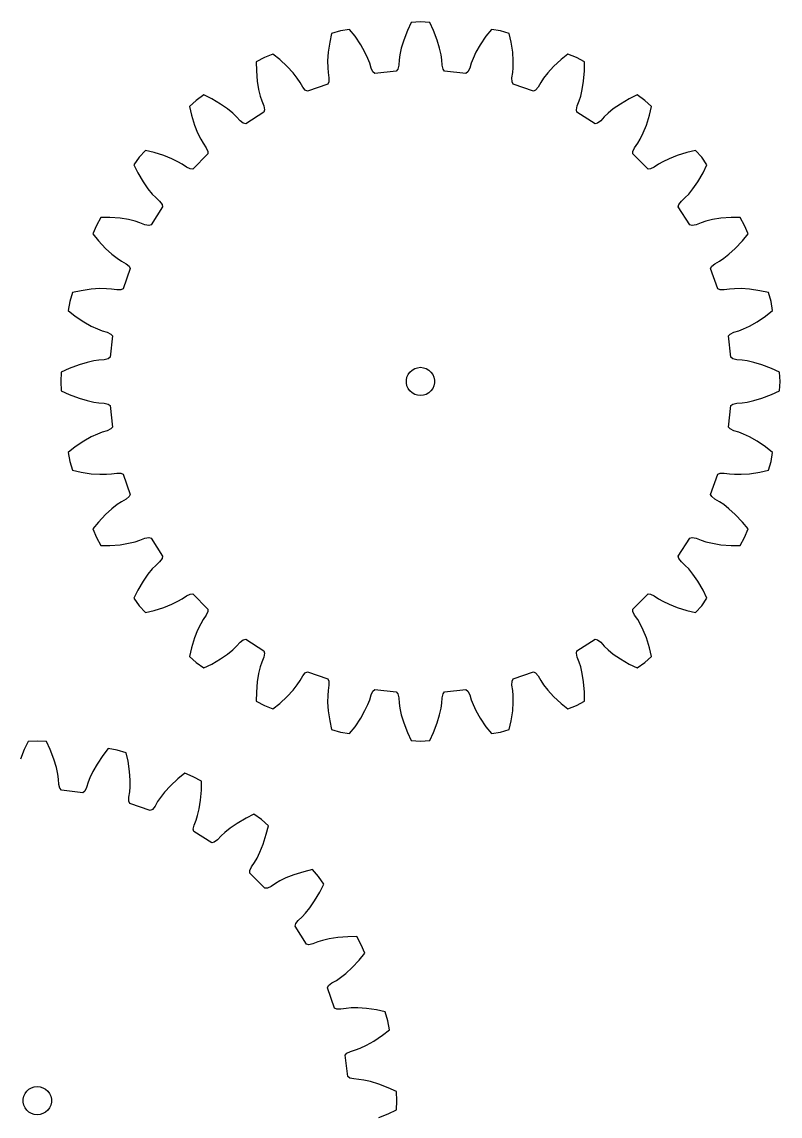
# Model space of a CAD drawing. Extents: x 0 to 158, y 0 to 229.
# Drawn here: x 77.3 to 157.8, y 113 to 229.2 of the extents above; entities that cross this region are included whole.
import ezdxf

# ---------------------------------------------------------------- set-up
doc = ezdxf.new("R2010")
doc.units = 0

msp = doc.modelspace()

# ---------------------------------------------------------------- linework, layer by layer
for p, q in [((118.62, 229.13), (118.21, 228.28)), ((119.59, 229.18), (118.62, 229.13)), ((120.57, 229.13), (119.59, 229.18)), ((120.97, 228.28), (120.57, 229.13)), ((110.15, 227.95), (109.95, 227.03)), ((111.09, 228.23), (110.15, 227.95)), ((112.06, 228.39), (111.09, 228.23)), ((112.64, 227.65), (112.06, 228.39)), ((118.21, 228.28), (117.82, 227.25)), ((121.36, 227.25), (120.97, 228.28)), ((127.13, 228.39), (126.54, 227.65)), ((128.09, 228.23), (127.13, 228.39)), ((129.03, 227.95), (128.09, 228.23)), ((129.23, 227.03), (129.03, 227.95)), ((109.95, 227.03), (109.79, 225.95)), ((113.25, 226.74), (112.64, 227.65)), ((113.7, 225.95), (113.25, 226.74)), ((117.82, 227.25), (117.56, 226.38)), ((121.63, 226.38), (121.36, 227.25)), ((125.93, 226.74), (125.48, 225.95)), ((126.54, 227.65), (125.93, 226.74)), ((129.39, 225.95), (129.23, 227.03)), ((103.92, 225.77), (103.02, 225.4)), ((104.65, 225.18), (103.92, 225.77)), ((109.79, 225.95), (109.73, 225.04)), ((114.01, 225.3), (113.7, 225.95)), ((117.4, 225.68), (117.33, 225.15)), ((117.56, 226.38), (117.4, 225.68)), ((121.78, 225.68), (121.63, 226.38)), ((121.86, 225.15), (121.78, 225.68)), ((125.48, 225.95), (125.18, 225.3)), ((129.45, 225.04), (129.39, 225.95)), ((135.26, 225.77), (134.53, 225.18)), ((136.16, 225.4), (135.26, 225.77)), ((103.02, 225.4), (102.16, 224.93)), ((102.16, 224.93), (102.17, 223.98)), ((105.45, 224.43), (104.65, 225.18)), ((106.07, 223.76), (105.45, 224.43)), ((109.73, 225.04), (109.74, 224.32)), ((109.74, 224.32), (109.78, 223.79)), ((114.2, 224.8), (114.01, 225.3)), ((114.36, 224.26), (114.2, 224.8)), ((117.29, 224.59), (117.19, 224.17)), ((117.33, 225.15), (117.29, 224.59)), ((121.9, 224.59), (121.86, 225.15)), ((122, 224.17), (121.9, 224.59)), ((124.99, 224.8), (124.82, 224.26)), ((125.18, 225.3), (124.99, 224.8)), ((129.4, 223.79), (129.45, 224.32)), ((129.45, 224.32), (129.45, 225.04)), ((133.73, 224.43), (133.12, 223.76)), ((134.53, 225.18), (133.73, 224.43)), ((137.02, 224.93), (136.16, 225.4)), ((137.01, 223.98), (137.02, 224.93)), ((102.17, 223.98), (102.26, 222.89)), ((106.51, 223.19), (106.07, 223.76)), ((106.81, 222.75), (106.51, 223.19)), ((109.78, 223.79), (109.87, 223.23)), ((109.87, 223.23), (109.86, 222.8)), ((114.55, 223.87), (114.36, 224.26)), ((114.76, 223.7), (114.55, 223.87)), ((117.02, 223.96), (114.76, 223.7)), ((117.19, 224.17), (117.02, 223.96)), ((122.16, 223.96), (122, 224.17)), ((124.42, 223.7), (122.16, 223.96)), ((124.63, 223.87), (124.42, 223.7)), ((124.82, 224.26), (124.63, 223.87)), ((129.31, 223.23), (129.4, 223.79)), ((129.32, 222.8), (129.31, 223.23)), ((132.67, 223.19), (132.37, 222.75)), ((133.12, 223.76), (132.67, 223.19)), ((136.92, 222.89), (137.01, 223.98)), ((102.26, 222.89), (102.4, 221.99)), ((107.09, 222.26), (106.81, 222.75)), ((107.36, 221.93), (107.09, 222.26)), ((109.75, 222.56), (107.6, 221.81)), ((109.86, 222.8), (109.75, 222.56)), ((129.43, 222.56), (129.32, 222.8)), ((131.58, 221.81), (129.43, 222.56)), ((132.1, 222.26), (131.82, 221.93)), ((132.37, 222.75), (132.1, 222.26)), ((136.78, 221.99), (136.92, 222.89)), ((95.78, 220.85), (95.05, 220.2)), ((96.57, 221.42), (95.78, 220.85)), ((97.42, 221), (96.57, 221.42)), ((98.37, 220.44), (97.42, 221)), ((102.4, 221.99), (102.57, 221.29)), ((102.57, 221.29), (102.73, 220.79)), ((107.6, 221.81), (107.36, 221.93)), ((131.82, 221.93), (131.58, 221.81)), ((136.46, 220.79), (136.62, 221.29)), ((136.62, 221.29), (136.78, 221.99)), ((141.76, 221), (140.82, 220.44)), ((142.61, 221.42), (141.76, 221)), ((143.41, 220.85), (142.61, 221.42)), ((144.14, 220.2), (143.41, 220.85)), ((95.05, 220.2), (95.26, 219.28)), ((99.11, 219.93), (98.37, 220.44)), ((99.67, 219.47), (99.11, 219.93)), ((102.73, 220.79), (102.94, 220.26)), ((102.94, 220.26), (103.02, 219.84)), ((103.02, 219.84), (102.97, 219.58)), ((136.16, 219.84), (136.25, 220.26)), ((136.21, 219.58), (136.16, 219.84)), ((136.25, 220.26), (136.46, 220.79)), ((140.07, 219.93), (139.51, 219.47)), ((140.82, 220.44), (140.07, 219.93)), ((143.92, 219.28), (144.14, 220.2)), ((95.26, 219.28), (95.59, 218.23)), ((100.06, 219.11), (99.67, 219.47)), ((100.44, 218.69), (100.06, 219.11)), ((100.78, 218.43), (100.44, 218.69)), ((102.97, 219.58), (101.04, 218.37)), ((138.14, 218.37), (136.21, 219.58)), ((138.74, 218.69), (138.4, 218.43)), ((139.12, 219.11), (138.74, 218.69)), ((139.51, 219.47), (139.12, 219.11)), ((143.59, 218.23), (143.92, 219.28)), ((95.59, 218.23), (95.93, 217.39)), ((95.93, 217.39), (96.25, 216.74)), ((101.04, 218.37), (100.78, 218.43)), ((138.4, 218.43), (138.14, 218.37)), ((142.93, 216.74), (143.25, 217.39)), ((143.25, 217.39), (143.59, 218.23)), ((96.25, 216.74), (96.52, 216.29)), ((96.52, 216.29), (96.84, 215.82)), ((142.34, 215.82), (142.67, 216.29)), ((142.67, 216.29), (142.93, 216.74)), ((90.38, 215.53), (89.73, 214.8)), ((91.3, 215.31), (90.38, 215.53)), ((92.34, 214.98), (91.3, 215.31)), ((97.02, 215.16), (95.41, 213.55)), ((96.84, 215.82), (97.02, 215.43)), ((97.02, 215.43), (97.02, 215.16)), ((142.16, 215.43), (142.34, 215.82)), ((142.16, 215.16), (142.16, 215.43)), ((143.77, 213.55), (142.16, 215.16)), ((147.89, 215.31), (146.84, 214.98)), ((148.8, 215.53), (147.89, 215.31)), ((149.46, 214.8), (148.8, 215.53)), ((89.73, 214.8), (89.16, 214)), ((89.16, 214), (89.58, 213.16)), ((93.19, 214.65), (92.34, 214.98)), ((93.83, 214.33), (93.19, 214.65)), ((94.29, 214.06), (93.83, 214.33)), ((94.76, 213.74), (94.29, 214.06)), ((144.89, 214.06), (144.43, 213.74)), ((145.35, 214.33), (144.89, 214.06)), ((146, 214.65), (145.35, 214.33)), ((146.84, 214.98), (146, 214.65)), ((150.02, 214), (149.46, 214.8)), ((149.61, 213.16), (150.02, 214)), ((89.58, 213.16), (90.13, 212.21)), ((95.15, 213.56), (94.76, 213.74)), ((95.41, 213.55), (95.15, 213.56)), ((144.04, 213.56), (143.77, 213.55)), ((144.43, 213.74), (144.04, 213.56)), ((149.05, 212.21), (149.61, 213.16)), ((90.13, 212.21), (90.65, 211.46)), ((148.53, 211.46), (149.05, 212.21)), ((90.65, 211.46), (91.1, 210.9)), ((91.1, 210.9), (91.47, 210.52)), ((91.47, 210.52), (91.88, 210.14)), ((147.3, 210.14), (147.72, 210.52)), ((147.72, 210.52), (148.08, 210.9)), ((148.08, 210.9), (148.53, 211.46)), ((92.21, 209.54), (91, 207.61)), ((91.88, 210.14), (92.15, 209.8)), ((92.15, 209.8), (92.21, 209.54)), ((146.97, 209.54), (147.04, 209.8)), ((148.19, 207.61), (146.97, 209.54)), ((147.04, 209.8), (147.3, 210.14)), ((85.65, 208.41), (85.18, 207.56)), ((86.59, 208.41), (85.65, 208.41)), ((87.69, 208.32), (86.59, 208.41)), ((88.58, 208.18), (87.69, 208.32)), ((89.29, 208.01), (88.58, 208.18)), ((150.6, 208.18), (149.9, 208.01)), ((151.5, 208.32), (150.6, 208.18)), ((152.59, 208.41), (151.5, 208.32)), ((153.53, 208.41), (152.59, 208.41)), ((154.01, 207.56), (153.53, 208.41)), ((85.18, 207.56), (84.8, 206.66)), ((89.79, 207.85), (89.29, 208.01)), ((90.32, 207.64), (89.79, 207.85)), ((90.74, 207.55), (90.32, 207.64)), ((91, 207.61), (90.74, 207.55)), ((148.45, 207.55), (148.19, 207.61)), ((148.87, 207.64), (148.45, 207.55)), ((149.39, 207.85), (148.87, 207.64)), ((149.9, 208.01), (149.39, 207.85)), ((154.38, 206.66), (154.01, 207.56)), ((84.8, 206.66), (85.4, 205.92)), ((85.4, 205.92), (86.15, 205.12)), ((153.03, 205.12), (153.79, 205.92)), ((153.79, 205.92), (154.38, 206.66)), ((86.15, 205.12), (86.82, 204.51)), ((152.36, 204.51), (153.03, 205.12)), ((86.82, 204.51), (87.38, 204.07)), ((87.38, 204.07), (87.83, 203.77)), ((87.83, 203.77), (88.32, 203.49)), ((88.32, 203.49), (88.65, 203.22)), ((150.53, 203.22), (150.87, 203.49)), ((150.87, 203.49), (151.36, 203.77)), ((151.36, 203.77), (151.8, 204.07)), ((151.8, 204.07), (152.36, 204.51)), ((88.77, 202.98), (88.02, 200.83)), ((88.65, 203.22), (88.77, 202.98)), ((150.41, 202.98), (150.53, 203.22)), ((151.17, 200.83), (150.41, 202.98)), ((82.62, 200.43), (82.35, 199.49)), ((83.54, 200.63), (82.62, 200.43)), ((84.63, 200.78), (83.54, 200.63)), ((85.54, 200.85), (84.63, 200.78)), ((86.26, 200.84), (85.54, 200.85)), ((86.79, 200.8), (86.26, 200.84)), ((87.34, 200.71), (86.79, 200.8)), ((87.77, 200.72), (87.34, 200.71)), ((88.02, 200.83), (87.77, 200.72)), ((151.41, 200.72), (151.17, 200.83)), ((151.84, 200.71), (151.41, 200.72)), ((152.4, 200.8), (151.84, 200.71)), ((152.93, 200.84), (152.4, 200.8)), ((153.65, 200.85), (152.93, 200.84)), ((154.55, 200.78), (153.65, 200.85)), ((155.64, 200.63), (154.55, 200.78)), ((156.56, 200.43), (155.64, 200.63)), ((156.83, 199.49), (156.56, 200.43)), ((82.35, 199.49), (82.19, 198.52)), ((156.99, 198.52), (156.83, 199.49)), ((82.19, 198.52), (82.93, 197.94)), ((82.93, 197.94), (83.84, 197.33)), ((155.34, 197.33), (156.25, 197.94)), ((156.25, 197.94), (156.99, 198.52)), ((83.84, 197.33), (84.63, 196.88)), ((84.63, 196.88), (85.28, 196.57)), ((85.28, 196.57), (85.78, 196.38)), ((153.41, 196.38), (153.9, 196.57)), ((153.9, 196.57), (154.55, 196.88)), ((154.55, 196.88), (155.34, 197.33)), ((85.78, 196.38), (86.32, 196.22)), ((86.32, 196.22), (86.7, 196.02)), ((86.87, 195.82), (86.62, 193.56)), ((86.7, 196.02), (86.87, 195.82)), ((152.31, 195.82), (152.48, 196.02)), ((152.57, 193.56), (152.31, 195.82)), ((152.48, 196.02), (152.86, 196.22)), ((152.86, 196.22), (153.41, 196.38)), ((84.2, 193.02), (83.33, 192.76)), ((84.9, 193.18), (84.2, 193.02)), ((85.42, 193.25), (84.9, 193.18)), ((85.99, 193.29), (85.42, 193.25)), ((86.41, 193.39), (85.99, 193.29)), ((86.62, 193.56), (86.41, 193.39)), ((152.78, 193.39), (152.57, 193.56)), ((153.19, 193.29), (152.78, 193.39)), ((153.76, 193.25), (153.19, 193.29)), ((154.28, 193.18), (153.76, 193.25)), ((154.99, 193.02), (154.28, 193.18)), ((155.86, 192.76), (154.99, 193.02)), ((81.45, 191.96), (81.39, 190.99)), ((82.3, 192.37), (81.45, 191.96)), ((83.33, 192.76), (82.3, 192.37)), ((118.29, 191.74), (118.48, 191.99)), ((118.48, 191.99), (118.71, 192.2)), ((118.71, 192.2), (118.98, 192.36)), ((118.98, 192.36), (119.28, 192.45)), ((119.28, 192.45), (119.59, 192.49)), ((119.59, 192.49), (119.9, 192.45)), ((119.9, 192.45), (120.2, 192.36)), ((120.2, 192.36), (120.47, 192.2)), ((120.47, 192.2), (120.71, 191.99)), ((120.71, 191.99), (120.89, 191.74)), ((156.88, 192.37), (155.86, 192.76)), ((157.73, 191.96), (156.88, 192.37)), ((157.79, 190.99), (157.73, 191.96)), ((81.39, 190.99), (81.45, 190.01)), ((118.1, 191.14), (118.16, 191.45)), ((118.1, 190.83), (118.1, 191.14)), ((118.16, 190.52), (118.1, 190.83)), ((118.16, 191.45), (118.29, 191.74)), ((120.89, 191.74), (121.02, 191.45)), ((121.02, 191.45), (121.08, 191.14)), ((121.08, 190.83), (121.02, 190.52)), ((121.08, 191.14), (121.08, 190.83)), ((157.73, 190.01), (157.79, 190.99)), ((81.45, 190.01), (82.3, 189.61)), ((82.3, 189.61), (83.33, 189.21)), ((118.29, 190.24), (118.16, 190.52)), ((118.48, 189.98), (118.29, 190.24)), ((118.71, 189.77), (118.48, 189.98)), ((118.98, 189.62), (118.71, 189.77)), ((119.28, 189.52), (118.98, 189.62)), ((119.59, 189.49), (119.28, 189.52)), ((119.9, 189.52), (119.59, 189.49)), ((120.2, 189.62), (119.9, 189.52)), ((120.47, 189.77), (120.2, 189.62)), ((120.71, 189.98), (120.47, 189.77)), ((120.89, 190.24), (120.71, 189.98)), ((121.02, 190.52), (120.89, 190.24)), ((155.86, 189.21), (156.88, 189.61)), ((156.88, 189.61), (157.73, 190.01)), ((83.33, 189.21), (84.2, 188.95)), ((84.2, 188.95), (84.9, 188.8)), ((84.9, 188.8), (85.42, 188.72)), ((85.42, 188.72), (85.99, 188.68)), ((85.99, 188.68), (86.41, 188.58)), ((86.41, 188.58), (86.62, 188.42)), ((86.62, 188.42), (86.87, 186.15)), ((152.31, 186.15), (152.57, 188.42)), ((152.57, 188.42), (152.78, 188.58)), ((152.78, 188.58), (153.19, 188.68)), ((153.19, 188.68), (153.76, 188.72)), ((153.76, 188.72), (154.28, 188.8)), ((154.28, 188.8), (154.99, 188.95)), ((154.99, 188.95), (155.86, 189.21)), ((86.87, 186.15), (86.7, 185.95)), ((152.48, 185.95), (152.31, 186.15)), ((84.63, 185.09), (83.84, 184.64)), ((85.28, 185.4), (84.63, 185.09)), ((85.78, 185.59), (85.28, 185.4)), ((86.32, 185.75), (85.78, 185.59)), ((86.7, 185.95), (86.32, 185.75)), ((152.86, 185.75), (152.48, 185.95)), ((153.41, 185.59), (152.86, 185.75)), ((153.9, 185.4), (153.41, 185.59)), ((154.55, 185.09), (153.9, 185.4)), ((155.34, 184.64), (154.55, 185.09)), ((82.93, 184.03), (82.19, 183.45)), ((83.84, 184.64), (82.93, 184.03)), ((156.25, 184.03), (155.34, 184.64)), ((156.99, 183.45), (156.25, 184.03)), ((82.19, 183.45), (82.35, 182.49)), ((82.35, 182.49), (82.62, 181.55)), ((156.56, 181.55), (156.83, 182.49)), ((156.83, 182.49), (156.99, 183.45)), ((82.62, 181.55), (83.54, 181.34)), ((83.54, 181.34), (84.63, 181.19)), ((154.55, 181.19), (155.64, 181.34)), ((155.64, 181.34), (156.56, 181.55)), ((84.63, 181.19), (85.54, 181.13)), ((85.54, 181.13), (86.26, 181.13)), ((86.26, 181.13), (86.79, 181.17)), ((86.79, 181.17), (87.34, 181.26)), ((87.34, 181.26), (87.77, 181.26)), ((87.77, 181.26), (88.02, 181.14)), ((88.02, 181.14), (88.77, 178.99)), ((150.41, 178.99), (151.17, 181.14)), ((151.17, 181.14), (151.41, 181.26)), ((151.41, 181.26), (151.84, 181.26)), ((151.84, 181.26), (152.4, 181.17)), ((152.4, 181.17), (152.93, 181.13)), ((152.93, 181.13), (153.65, 181.13)), ((153.65, 181.13), (154.55, 181.19)), ((88.77, 178.99), (88.65, 178.76)), ((150.53, 178.76), (150.41, 178.99)), ((87.38, 177.91), (86.82, 177.46)), ((87.83, 178.2), (87.38, 177.91)), ((88.32, 178.48), (87.83, 178.2)), ((88.65, 178.76), (88.32, 178.48)), ((150.87, 178.48), (150.53, 178.76)), ((151.36, 178.2), (150.87, 178.48)), ((151.8, 177.91), (151.36, 178.2)), ((152.36, 177.46), (151.8, 177.91)), ((86.15, 176.85), (85.4, 176.05)), ((86.82, 177.46), (86.15, 176.85)), ((153.03, 176.85), (152.36, 177.46)), ((153.79, 176.05), (153.03, 176.85)), ((85.4, 176.05), (84.8, 175.32)), ((154.38, 175.32), (153.79, 176.05)), ((84.8, 175.32), (85.18, 174.41)), ((85.18, 174.41), (85.65, 173.56)), ((90.32, 174.33), (90.74, 174.42)), ((90.74, 174.42), (91, 174.36)), ((91, 174.36), (92.21, 172.44)), ((146.97, 172.44), (148.19, 174.36)), ((148.19, 174.36), (148.45, 174.42)), ((148.45, 174.42), (148.87, 174.33)), ((153.53, 173.56), (154.01, 174.41)), ((154.01, 174.41), (154.38, 175.32)), ((85.65, 173.56), (86.59, 173.56)), ((86.59, 173.56), (87.69, 173.65)), ((87.69, 173.65), (88.58, 173.8)), ((88.58, 173.8), (89.29, 173.96)), ((89.29, 173.96), (89.79, 174.12)), ((89.79, 174.12), (90.32, 174.33)), ((148.87, 174.33), (149.39, 174.12)), ((149.39, 174.12), (149.9, 173.96)), ((149.9, 173.96), (150.6, 173.8)), ((150.6, 173.8), (151.5, 173.65)), ((151.5, 173.65), (152.59, 173.56)), ((152.59, 173.56), (153.53, 173.56)), ((92.15, 172.18), (91.88, 171.84)), ((92.21, 172.44), (92.15, 172.18)), ((147.04, 172.18), (146.97, 172.44)), ((147.3, 171.84), (147.04, 172.18)), ((91.1, 171.07), (90.65, 170.51)), ((91.47, 171.45), (91.1, 171.07)), ((91.88, 171.84), (91.47, 171.45)), ((147.72, 171.45), (147.3, 171.84)), ((148.08, 171.07), (147.72, 171.45)), ((148.53, 170.51), (148.08, 171.07)), ((90.13, 169.76), (89.58, 168.81)), ((90.65, 170.51), (90.13, 169.76)), ((149.05, 169.76), (148.53, 170.51)), ((149.61, 168.81), (149.05, 169.76)), ((89.58, 168.81), (89.16, 167.97)), ((150.02, 167.97), (149.61, 168.81)), ((89.16, 167.97), (89.73, 167.17)), ((93.19, 167.33), (93.83, 167.64)), ((93.83, 167.64), (94.29, 167.91)), ((94.29, 167.91), (94.76, 168.23)), ((94.76, 168.23), (95.15, 168.41)), ((95.15, 168.41), (95.41, 168.42)), ((95.41, 168.42), (97.02, 166.81)), ((142.16, 166.81), (143.77, 168.42)), ((143.77, 168.42), (144.04, 168.41)), ((144.04, 168.41), (144.43, 168.23)), ((144.43, 168.23), (144.89, 167.91)), ((144.89, 167.91), (145.35, 167.64)), ((145.35, 167.64), (146, 167.33)), ((149.46, 167.17), (150.02, 167.97)), ((89.73, 167.17), (90.38, 166.44)), ((90.38, 166.44), (91.3, 166.66)), ((91.3, 166.66), (92.34, 166.99)), ((92.34, 166.99), (93.19, 167.33)), ((97.02, 166.54), (96.84, 166.15)), ((97.02, 166.81), (97.02, 166.54)), ((142.16, 166.54), (142.16, 166.81)), ((142.34, 166.15), (142.16, 166.54)), ((146, 167.33), (146.84, 166.99)), ((146.84, 166.99), (147.89, 166.66)), ((147.89, 166.66), (148.8, 166.44)), ((148.8, 166.44), (149.46, 167.17)), ((96.25, 165.23), (95.93, 164.58)), ((96.52, 165.69), (96.25, 165.23)), ((96.84, 166.15), (96.52, 165.69)), ((142.67, 165.69), (142.34, 166.15)), ((142.93, 165.23), (142.67, 165.69)), ((143.25, 164.58), (142.93, 165.23)), ((95.93, 164.58), (95.59, 163.74)), ((143.59, 163.74), (143.25, 164.58)), ((95.59, 163.74), (95.26, 162.69)), ((99.67, 162.5), (100.06, 162.86)), ((100.06, 162.86), (100.44, 163.28)), ((100.44, 163.28), (100.78, 163.54)), ((100.78, 163.54), (101.04, 163.6)), ((101.04, 163.6), (102.97, 162.39)), ((136.21, 162.39), (138.14, 163.6)), ((138.14, 163.6), (138.4, 163.54)), ((138.4, 163.54), (138.74, 163.28)), ((138.74, 163.28), (139.12, 162.86)), ((139.12, 162.86), (139.51, 162.5)), ((143.92, 162.69), (143.59, 163.74)), ((95.26, 162.69), (95.05, 161.77)), ((95.05, 161.77), (95.78, 161.12)), ((98.37, 161.53), (99.11, 162.04)), ((99.11, 162.04), (99.67, 162.5)), ((102.94, 161.71), (102.73, 161.19)), ((103.02, 162.13), (102.94, 161.71)), ((102.97, 162.39), (103.02, 162.13)), ((136.16, 162.13), (136.21, 162.39)), ((136.25, 161.71), (136.16, 162.13)), ((136.46, 161.19), (136.25, 161.71)), ((139.51, 162.5), (140.07, 162.04)), ((140.07, 162.04), (140.82, 161.53)), ((143.41, 161.12), (144.14, 161.77)), ((144.14, 161.77), (143.92, 162.69)), ((95.78, 161.12), (96.57, 160.56)), ((96.57, 160.56), (97.42, 160.97)), ((97.42, 160.97), (98.37, 161.53)), ((102.57, 160.68), (102.4, 159.98)), ((102.73, 161.19), (102.57, 160.68)), ((136.62, 160.68), (136.46, 161.19)), ((136.78, 159.98), (136.62, 160.68)), ((140.82, 161.53), (141.76, 160.97)), ((141.76, 160.97), (142.61, 160.56)), ((142.61, 160.56), (143.41, 161.12)), ((102.4, 159.98), (102.26, 159.08)), ((106.81, 159.22), (107.09, 159.71)), ((107.09, 159.71), (107.36, 160.04)), ((107.36, 160.04), (107.6, 160.16)), ((107.6, 160.16), (109.75, 159.41)), ((109.75, 159.41), (109.86, 159.17)), ((129.32, 159.17), (129.43, 159.41)), ((129.43, 159.41), (131.58, 160.16)), ((131.58, 160.16), (131.82, 160.04)), ((131.82, 160.04), (132.1, 159.71)), ((132.1, 159.71), (132.37, 159.22)), ((136.92, 159.08), (136.78, 159.98)), ((102.26, 159.08), (102.17, 157.99)), ((105.45, 157.54), (106.07, 158.21)), ((106.07, 158.21), (106.51, 158.78)), ((106.51, 158.78), (106.81, 159.22)), ((109.78, 158.18), (109.74, 157.65)), ((109.87, 158.74), (109.78, 158.18)), ((109.86, 159.17), (109.87, 158.74)), ((114.36, 157.71), (114.55, 158.1)), ((114.55, 158.1), (114.76, 158.27)), ((114.76, 158.27), (117.02, 158.01)), ((122.16, 158.01), (124.42, 158.27)), ((124.42, 158.27), (124.63, 158.1)), ((124.63, 158.1), (124.82, 157.71)), ((129.31, 158.74), (129.32, 159.17)), ((129.4, 158.18), (129.31, 158.74)), ((129.45, 157.65), (129.4, 158.18)), ((132.37, 159.22), (132.67, 158.78)), ((132.67, 158.78), (133.12, 158.21)), ((133.12, 158.21), (133.73, 157.54)), ((137.01, 157.99), (136.92, 159.08)), ((102.17, 157.99), (102.16, 157.04)), ((102.16, 157.04), (103.02, 156.57)), ((104.65, 156.79), (105.45, 157.54)), ((109.74, 157.65), (109.73, 156.93)), ((109.73, 156.93), (109.79, 156.02)), ((114.01, 156.68), (114.2, 157.17)), ((114.2, 157.17), (114.36, 157.71)), ((117.02, 158.01), (117.19, 157.8)), ((117.19, 157.8), (117.29, 157.38)), ((117.29, 157.38), (117.33, 156.82)), ((121.86, 156.82), (121.9, 157.38)), ((121.9, 157.38), (122, 157.8)), ((122, 157.8), (122.16, 158.01)), ((124.82, 157.71), (124.99, 157.17)), ((124.99, 157.17), (125.18, 156.68)), ((129.39, 156.02), (129.45, 156.93)), ((129.45, 156.93), (129.45, 157.65)), ((133.73, 157.54), (134.53, 156.79)), ((136.16, 156.57), (137.02, 157.04)), ((137.02, 157.04), (137.01, 157.99)), ((103.02, 156.57), (103.92, 156.2)), ((103.92, 156.2), (104.65, 156.79)), ((109.79, 156.02), (109.95, 154.94)), ((113.25, 155.24), (113.7, 156.03)), ((113.7, 156.03), (114.01, 156.68)), ((117.33, 156.82), (117.4, 156.29)), ((117.4, 156.29), (117.56, 155.59)), ((121.63, 155.59), (121.78, 156.29)), ((121.78, 156.29), (121.86, 156.82)), ((125.18, 156.68), (125.48, 156.03)), ((125.48, 156.03), (125.93, 155.24)), ((129.23, 154.94), (129.39, 156.02)), ((134.53, 156.79), (135.26, 156.2)), ((135.26, 156.2), (136.16, 156.57)), ((109.95, 154.94), (110.15, 154.02)), ((112.64, 154.32), (113.25, 155.24)), ((117.56, 155.59), (117.82, 154.72)), ((117.82, 154.72), (118.21, 153.7)), ((120.97, 153.7), (121.36, 154.72)), ((121.36, 154.72), (121.63, 155.59)), ((125.93, 155.24), (126.54, 154.32)), ((129.03, 154.02), (129.23, 154.94)), ((110.15, 154.02), (111.09, 153.75)), ((111.09, 153.75), (112.06, 153.58)), ((112.06, 153.58), (112.64, 154.32)), ((118.21, 153.7), (118.62, 152.84)), ((120.57, 152.84), (120.97, 153.7)), ((126.54, 154.32), (127.13, 153.58)), ((127.13, 153.58), (128.09, 153.75)), ((128.09, 153.75), (129.03, 154.02)), ((77.92, 152.73), (77.52, 151.88)), ((78.89, 152.79), (77.92, 152.73)), ((79.87, 152.73), (78.89, 152.79)), ((80.27, 151.88), (79.87, 152.73)), ((118.62, 152.84), (119.59, 152.79)), ((119.59, 152.79), (120.57, 152.84)), ((77.52, 151.88), (77.12, 150.86)), ((80.67, 150.86), (80.27, 151.88)), ((85.85, 151.25), (85.24, 150.34)), ((86.43, 151.99), (85.85, 151.25)), ((87.39, 151.83), (86.43, 151.99)), ((88.33, 151.56), (87.39, 151.83)), ((88.54, 150.64), (88.33, 151.56)), ((80.93, 149.99), (80.67, 150.86)), ((81.08, 149.28), (80.93, 149.99)), ((85.24, 150.34), (84.79, 149.55)), ((88.69, 149.55), (88.54, 150.64)), ((81.16, 148.76), (81.08, 149.28)), ((84.48, 148.9), (84.29, 148.41)), ((84.79, 149.55), (84.48, 148.9)), ((88.75, 148.65), (88.69, 149.55)), ((93.83, 148.79), (93.03, 148.03)), ((94.56, 149.38), (93.83, 148.79)), ((95.47, 149.01), (94.56, 149.38)), ((96.32, 148.53), (95.47, 149.01)), ((81.2, 148.19), (81.16, 148.76)), ((81.3, 147.78), (81.2, 148.19)), ((81.46, 147.57), (81.3, 147.78)), ((84.13, 147.86), (83.93, 147.48)), ((84.29, 148.41), (84.13, 147.86)), ((88.71, 147.4), (88.75, 147.93)), ((88.75, 147.93), (88.75, 148.65)), ((93.03, 148.03), (92.42, 147.36)), ((96.32, 147.59), (96.32, 148.53)), ((83.73, 147.31), (81.46, 147.57)), ((83.93, 147.48), (83.73, 147.31)), ((88.62, 146.84), (88.71, 147.4)), ((88.62, 146.41), (88.62, 146.84)), ((91.97, 146.8), (91.68, 146.36)), ((92.42, 147.36), (91.97, 146.8)), ((96.09, 145.6), (96.23, 146.5)), ((96.23, 146.5), (96.32, 147.59)), ((88.74, 146.17), (88.62, 146.41)), ((90.89, 145.41), (88.74, 146.17)), ((91.12, 145.53), (90.89, 145.41)), ((91.4, 145.87), (91.12, 145.53)), ((91.68, 146.36), (91.4, 145.87)), ((95.92, 144.9), (96.09, 145.6)), ((95.55, 143.87), (95.76, 144.39)), ((95.76, 144.39), (95.92, 144.9)), ((101.07, 144.61), (100.12, 144.05)), ((101.91, 145.02), (101.07, 144.61)), ((102.71, 144.46), (101.91, 145.02)), ((103.44, 143.8), (102.71, 144.46)), ((95.46, 143.45), (95.55, 143.87)), ((95.52, 143.19), (95.46, 143.45)), ((97.44, 141.97), (95.52, 143.19)), ((98.81, 143.08), (98.43, 142.72)), ((99.37, 143.53), (98.81, 143.08)), ((100.12, 144.05), (99.37, 143.53)), ((103.22, 142.89), (103.44, 143.8)), ((97.7, 142.04), (97.44, 141.97)), ((98.04, 142.3), (97.7, 142.04)), ((98.43, 142.72), (98.04, 142.3)), ((102.55, 141), (102.89, 141.84)), ((102.89, 141.84), (103.22, 142.89)), ((102.24, 140.35), (102.55, 141)), ((101.65, 139.43), (101.97, 139.89)), ((101.97, 139.89), (102.24, 140.35)), ((101.46, 138.77), (101.47, 139.04)), ((103.07, 137.16), (101.46, 138.77)), ((101.47, 139.04), (101.65, 139.43)), ((106.14, 138.59), (105.3, 138.25)), ((107.19, 138.92), (106.14, 138.59)), ((108.11, 139.14), (107.19, 138.92)), ((108.76, 138.41), (108.11, 139.14)), ((109.32, 137.61), (108.76, 138.41)), ((103.34, 137.16), (103.07, 137.16)), ((103.73, 137.34), (103.34, 137.16)), ((104.19, 137.67), (103.73, 137.34)), ((104.65, 137.93), (104.19, 137.67)), ((105.3, 138.25), (104.65, 137.93)), ((108.91, 136.76), (109.32, 137.61)), ((108.35, 135.82), (108.91, 136.76)), ((107.38, 134.51), (107.84, 135.07)), ((107.84, 135.07), (108.35, 135.82)), ((106.34, 133.4), (106.6, 133.74)), ((106.6, 133.74), (107.02, 134.12)), ((107.02, 134.12), (107.38, 134.51)), ((106.28, 133.14), (106.34, 133.4)), ((107.49, 131.21), (106.28, 133.14)), ((108.69, 131.46), (108.17, 131.25)), ((109.2, 131.62), (108.69, 131.46)), ((109.9, 131.78), (109.2, 131.62)), ((110.8, 131.92), (109.9, 131.78)), ((111.89, 132.01), (110.8, 131.92)), ((112.84, 132.02), (111.89, 132.01)), ((113.31, 131.16), (112.84, 132.02)), ((107.75, 131.16), (107.49, 131.21)), ((108.17, 131.25), (107.75, 131.16)), ((113.09, 129.53), (113.68, 130.26)), ((113.68, 130.26), (113.31, 131.16)), ((112.34, 128.73), (113.09, 129.53)), ((111.1, 127.67), (111.67, 128.12)), ((111.67, 128.12), (112.34, 128.73)), ((109.72, 126.58), (109.84, 126.82)), ((109.84, 126.82), (110.17, 127.1)), ((110.17, 127.1), (110.66, 127.37)), ((110.66, 127.37), (111.1, 127.67)), ((110.47, 124.43), (109.72, 126.58)), ((110.71, 124.32), (110.47, 124.43)), ((111.7, 124.4), (111.14, 124.31)), ((112.23, 124.45), (111.7, 124.4)), ((112.95, 124.45), (112.23, 124.45)), ((113.86, 124.39), (112.95, 124.45)), ((114.94, 124.23), (113.86, 124.39)), ((111.14, 124.31), (110.71, 124.32)), ((115.86, 124.03), (114.94, 124.23)), ((116.13, 123.09), (115.86, 124.03)), ((115.56, 121.54), (116.3, 122.13)), ((116.3, 122.13), (116.13, 123.09)), ((113.85, 120.48), (114.65, 120.93)), ((114.65, 120.93), (115.56, 121.54)), ((111.78, 119.63), (112.17, 119.82)), ((112.17, 119.82), (112.71, 119.99)), ((112.71, 119.99), (113.2, 120.18)), ((113.2, 120.18), (113.85, 120.48)), ((111.61, 119.42), (111.78, 119.63)), ((111.87, 117.16), (111.61, 119.42)), ((112.08, 117), (111.87, 117.16)), ((112.5, 116.9), (112.08, 117)), ((113.06, 116.86), (112.5, 116.9)), ((113.59, 116.78), (113.06, 116.86)), ((114.29, 116.63), (113.59, 116.78)), ((115.16, 116.36), (114.29, 116.63)), ((116.18, 115.97), (115.16, 116.36)), ((77.47, 115.06), (77.6, 115.34)), ((77.6, 115.34), (77.78, 115.6)), ((77.78, 115.6), (78.01, 115.81)), ((78.01, 115.81), (78.28, 115.96)), ((78.28, 115.96), (78.58, 116.06)), ((78.58, 116.06), (78.89, 116.09)), ((78.89, 116.09), (79.21, 116.06)), ((79.21, 116.06), (79.5, 115.96)), ((79.5, 115.96), (79.78, 115.81)), ((79.78, 115.81), (80.01, 115.6)), ((80.01, 115.6), (80.19, 115.34)), ((80.19, 115.34), (80.32, 115.06)), ((117.04, 115.57), (116.18, 115.97)), ((117.09, 114.59), (117.04, 115.57)), ((77.4, 114.75), (77.47, 115.06)), ((77.4, 114.43), (77.4, 114.75)), ((77.47, 114.13), (77.4, 114.43)), ((77.6, 113.84), (77.47, 114.13)), ((80.32, 114.13), (80.19, 113.84)), ((80.32, 115.06), (80.39, 114.75)), ((80.39, 114.43), (80.32, 114.13)), ((80.39, 114.75), (80.39, 114.43)), ((117.04, 113.62), (117.09, 114.59)), ((77.78, 113.59), (77.6, 113.84)), ((78.01, 113.38), (77.78, 113.59)), ((78.28, 113.22), (78.01, 113.38)), ((78.58, 113.12), (78.28, 113.22)), ((78.89, 113.09), (78.58, 113.12)), ((79.21, 113.12), (78.89, 113.09)), ((79.5, 113.22), (79.21, 113.12)), ((79.78, 113.38), (79.5, 113.22)), ((80.01, 113.59), (79.78, 113.38)), ((80.19, 113.84), (80.01, 113.59)), ((115.16, 112.82), (116.18, 113.21)), ((116.18, 113.21), (117.04, 113.62))]:
    msp.add_line(p, q)

doc.saveas('drawing.dxf')
